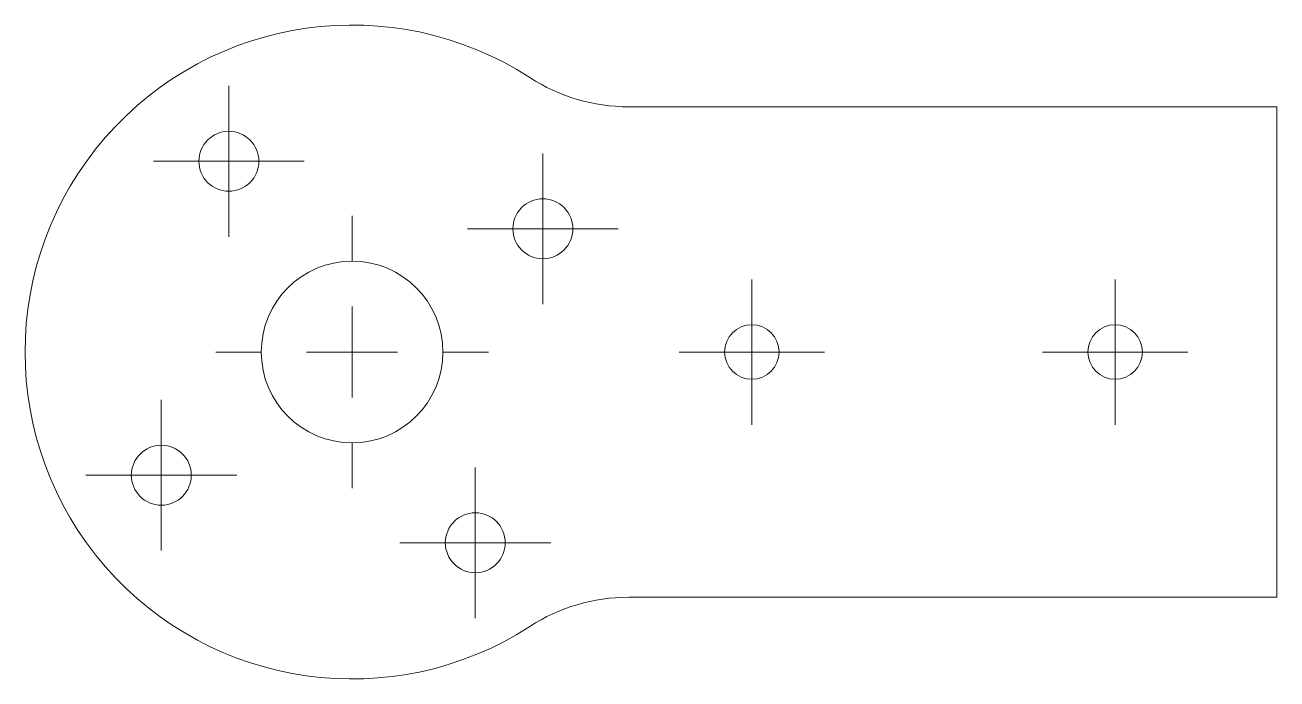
# Model space of a CAD drawing. Header units: millimetres. Extents: x 378 to 723, y 375 to 555.
import ezdxf

# ---------------------------------------------------------------- set-up
doc = ezdxf.new("R2010")
doc.units = ezdxf.units.MM

# ---------------------------------------------------------------- blocks, each defined once
blk = doc.blocks.new('SW_CENTERMARKSYMBOL_0')
at = {"color": 0, "linetype": 'Continuous', "lineweight": 0}
for p, q in [((0, 25), (0, 37.5)), ((0, 0), (0, 12.5)), ((-25, 0), (-37.5, 0)), ((0, 0), (-12.5, 0)), ((0, 0), (0, -12.5)), ((0, 0), (12.5, 0)), ((25, 0), (37.5, 0)), ((0, -25), (0, -37.5))]:
    blk.add_line(p, q, dxfattribs=at)
blk = doc.blocks.new('SW_CENTERMARKSYMBOL_1')
at = {"color": 0, "linetype": 'Continuous', "lineweight": 0}
for p, q in [((0, 12.5), (0, 20.75)), ((0, 0), (0, 12.5)), ((-12.5, 0), (-20.75, 0)), ((0, 0), (-12.5, 0)), ((0, 0), (0, -12.5)), ((0, 0), (12.5, 0)), ((12.5, 0), (20.75, 0)), ((0, -12.5), (0, -20.75))]:
    blk.add_line(p, q, dxfattribs=at)
blk = doc.blocks.new('SW_CENTERMARKSYMBOL_2')
at = {"color": 0, "linetype": 'Continuous', "lineweight": 0}
for p, q in [((0, 12.5), (0, 20.75)), ((0, 0), (0, 12.5)), ((-12.5, 0), (-20.75, 0)), ((0, 0), (-12.5, 0)), ((0, 0), (0, -12.5)), ((0, 0), (12.5, 0)), ((12.5, 0), (20.75, 0)), ((0, -12.5), (0, -20.75))]:
    blk.add_line(p, q, dxfattribs=at)
blk = doc.blocks.new('SW_CENTERMARKSYMBOL_3')
at = {"color": 0, "linetype": 'Continuous', "lineweight": 0}
for p, q in [((0, 12.5), (0, 20.75)), ((0, 0), (0, 12.5)), ((-12.5, 0), (-20.75, 0)), ((0, 0), (-12.5, 0)), ((0, 0), (0, -12.5)), ((0, 0), (12.5, 0)), ((12.5, 0), (20.75, 0)), ((0, -12.5), (0, -20.75))]:
    blk.add_line(p, q, dxfattribs=at)
blk = doc.blocks.new('SW_CENTERMARKSYMBOL_4')
at = {"color": 0, "linetype": 'Continuous', "lineweight": 0}
for p, q in [((0, 12.5), (0, 20.75)), ((0, 0), (0, 12.5)), ((-12.5, 0), (-20.75, 0)), ((0, 0), (-12.5, 0)), ((0, 0), (0, -12.5)), ((0, 0), (12.5, 0)), ((12.5, 0), (20.75, 0)), ((0, -12.5), (0, -20.75))]:
    blk.add_line(p, q, dxfattribs=at)
blk = doc.blocks.new('SW_CENTERMARKSYMBOL_5')
at = {"color": 0, "linetype": 'Continuous', "lineweight": 0}
for p, q in [((0, 12.5), (0, 20)), ((0, 0), (0, 12.5)), ((-12.5, 0), (-20, 0)), ((0, 0), (-12.5, 0)), ((0, 0), (0, -12.5)), ((0, 0), (12.5, 0)), ((12.5, 0), (20, 0)), ((0, -12.5), (0, -20))]:
    blk.add_line(p, q, dxfattribs=at)
blk = doc.blocks.new('SW_CENTERMARKSYMBOL_6')
at = {"color": 0, "linetype": 'Continuous', "lineweight": 0}
for p, q in [((0, 12.5), (0, 20)), ((0, 0), (0, 12.5)), ((-12.5, 0), (-20, 0)), ((0, 0), (-12.5, 0)), ((0, 0), (0, -12.5)), ((0, 0), (12.5, 0)), ((12.5, 0), (20, 0)), ((0, -12.5), (0, -20))]:
    blk.add_line(p, q, dxfattribs=at)

msp = doc.modelspace()

# ---------------------------------------------------------------- linework, layer by layer
at = {"color": 1, "linetype": 'Continuous', "lineweight": 15}
for p, q in [((544.23, 532.71), (722.64, 532.71)), ((722.64, 532.71), (722.64, 397.71)), ((722.64, 397.71), (544.23, 397.71))]:
    msp.add_line(p, q, dxfattribs=at)
for centre, radius in [((434.2, 517.71), 8.25), ((520.61, 499.13), 8.25), ((468.11, 465.21), 25), ((578.11, 465.21), 7.5), ((678.11, 465.21), 7.5), ((415.61, 431.3), 8.25), ((502.02, 412.71), 8.25)]:
    msp.add_circle(centre, radius, dxfattribs=at)
for centre, radius, start, end in [((468.11, 465.21), 90, 57.0648, 302.9352), ((544.23, 582.71), 50, 237.0648, 270), ((544.23, 347.71), 50, 90, 122.9352)]:
    msp.add_arc(centre, radius, start, end, dxfattribs=at)

# ---------------------------------------------------------------- block references
at = {"color": 7, "linetype": 'Continuous', "lineweight": 0}
for name, p in [('SW_CENTERMARKSYMBOL_3', (434.2, 517.71)), ('SW_CENTERMARKSYMBOL_4', (520.61, 499.13)), ('SW_CENTERMARKSYMBOL_0', (468.11, 465.21)), ('SW_CENTERMARKSYMBOL_5', (578.11, 465.21)), ('SW_CENTERMARKSYMBOL_6', (678.11, 465.21)), ('SW_CENTERMARKSYMBOL_2', (415.61, 431.3)), ('SW_CENTERMARKSYMBOL_1', (502.02, 412.71))]:
    msp.add_blockref(name, p, dxfattribs=at)

doc.saveas('drawing.dxf')
